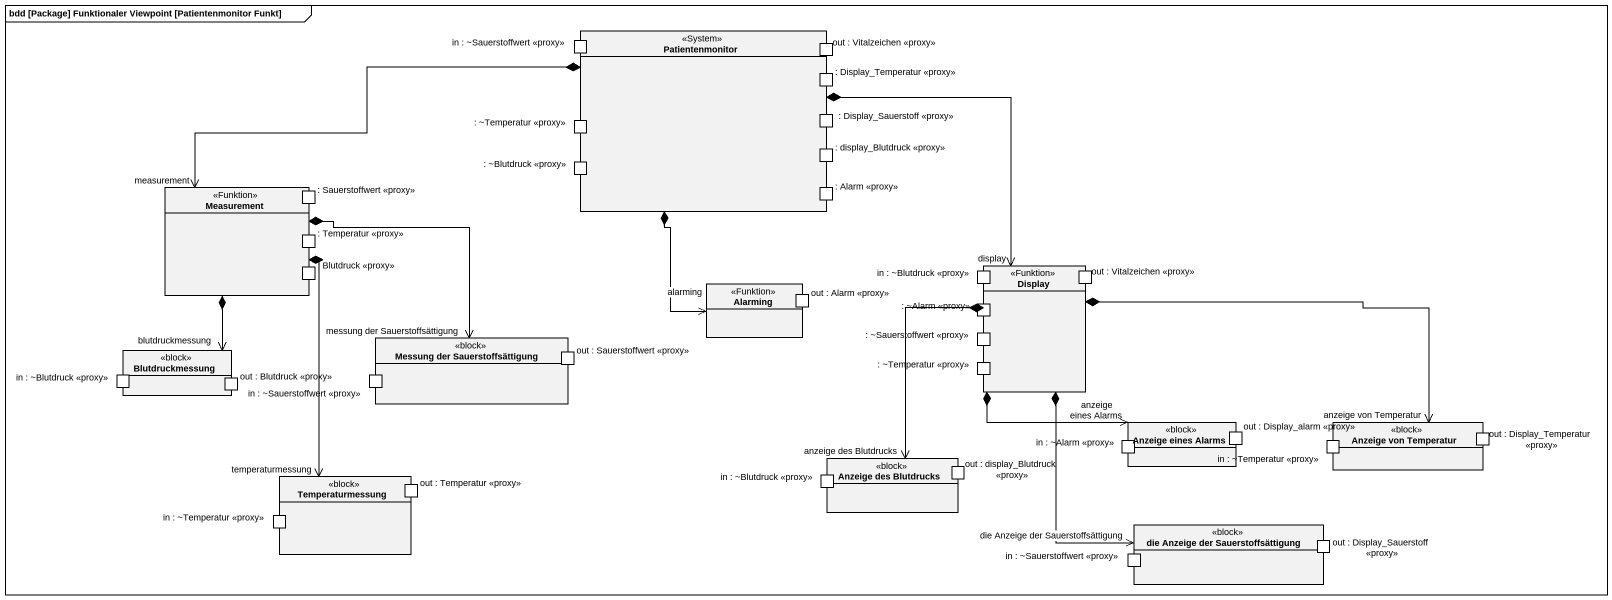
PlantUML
@startuml
mainframe bdd [Package] Funktionaler Viewpoint [Patientenmonitor Funkt]
rectangle Patientenmonitor <<System>> {
  port "in : ~Sauerstoffwert <<proxy>>" as in_Sauerstoffwert_proxy
  port "out : Vitalzeichen <<proxy>>" as out_Vitalzeichen_proxy
  port ": Display_Temperatur <<proxy>>" as Display_Temperatur_proxy
  port ": ~Temperatur <<proxy>>" as Temperatur_proxy
  port ": Display_Sauerstoff <<proxy>>" as Display_Sauerstoff_proxy
  port ": ~Blutdruck <<proxy>>" as Blutdruck_proxy
  port ": display_Blutdruck <<proxy>>" as display_Blutdruck_proxy
  port ": Alarm <<proxy>>" as Alarm_proxy
}
rectangle Measurement <<Funktion>> {
  port ": Sauerstoffwert <<proxy>>" as Sauerstoffwert_proxy
  port ": Temperatur <<proxy>>" as Temperatur_proxy_2
  port ": Blutdruck <<proxy>>" as Blutdruck_proxy_2
}
rectangle Alarming <<Funktion>> {
  port "out : Alarm <<proxy>>" as out_Alarm_proxy
}
rectangle Display <<Funktion>> {
  port "in : ~Blutdruck <<proxy>>" as in_Blutdruck_proxy
  port "out : Vitalzeichen <<proxy>>" as out_Vitalzeichen_proxy_2
  port ": ~Alarm <<proxy>>" as Alarm_proxy_2
  port ": ~Sauerstoffwert <<proxy>>" as Sauerstoffwert_proxy_2
  port ": ~Temperatur <<proxy>>" as Temperatur_proxy_3
}
rectangle Blutdruckmessung <<block>> {
  port "in : ~Blutdruck <<proxy>>" as in_Blutdruck_proxy_2
  port "out : Blutdruck <<proxy>>" as out_Blutdruck_proxy
}
rectangle "Messung der Sauerstoffsättigung" as Messung_der <<block>> {
  port "out : Sauerstoffwert <<proxy>>" as out_Sauerstoffwert_proxy
  port "in : ~Sauerstoffwert <<proxy>>" as in_Sauerstoffwert_proxy_2
}
rectangle "Anzeige eines Alarms" as Anzeige_eines_Alarms <<block>> {
  port "in : ~Alarm <<proxy>>" as in_Alarm_proxy
  port "out : Display_alarm <<proxy>>" as out_Display_alarm_proxy
}
rectangle "Anzeige von Temperatur" as Anzeige_von_Temperatur <<block>> {
  port "in : ~Temperatur <<proxy>>" as in_Temperatur_proxy
  port "out : Display_Temperatur <<proxy>>" as out_Display_Temperatur_proxy
}
rectangle Temperaturmessung <<block>> {
  port "out : Temperatur <<proxy>>" as out_Temperatur_proxy
  port "in : ~Temperatur <<proxy>>" as in_Temperatur_proxy_2
}
rectangle "Anzeige des Blutdrucks" as Anzeige_des_Blutdrucks <<block>> {
  port "in : ~Blutdruck <<proxy>>" as in_Blutdruck_proxy_3
  port "out : display_Blutdruck <<proxy>>" as out_display_Blutdruck_proxy
}
rectangle "die Anzeige der Sauerstoffsättigung" as die_Anzeige_der <<block>> {
  port "in : ~Sauerstoffwert <<proxy>>" as in_Sauerstoffwert_proxy_3
  port "out : Display_Sauerstoff <<proxy>>" as out_Display_Sauerstoff_proxy
}
Patientenmonitor *-left-> "measurement" Measurement
Patientenmonitor *--> "alarming" Alarming
Patientenmonitor *--> "display" Display
Measurement *--> "blutdruckmessung" Blutdruckmessung
Measurement *-right-> "messung der Sauerstoffsättigung" Messung_der
Measurement *--> "temperaturmessung" Temperaturmessung
Display *--> "anzeige eines Alarms" Anzeige_eines_Alarms
Display *-right-> "anzeige von Temperatur" Anzeige_von_Temperatur
Display *--> "anzeige des Blutdrucks" Anzeige_des_Blutdrucks
Display *--> "die Anzeige der Sauerstoffsättigung" die_Anzeige_der
@enduml
